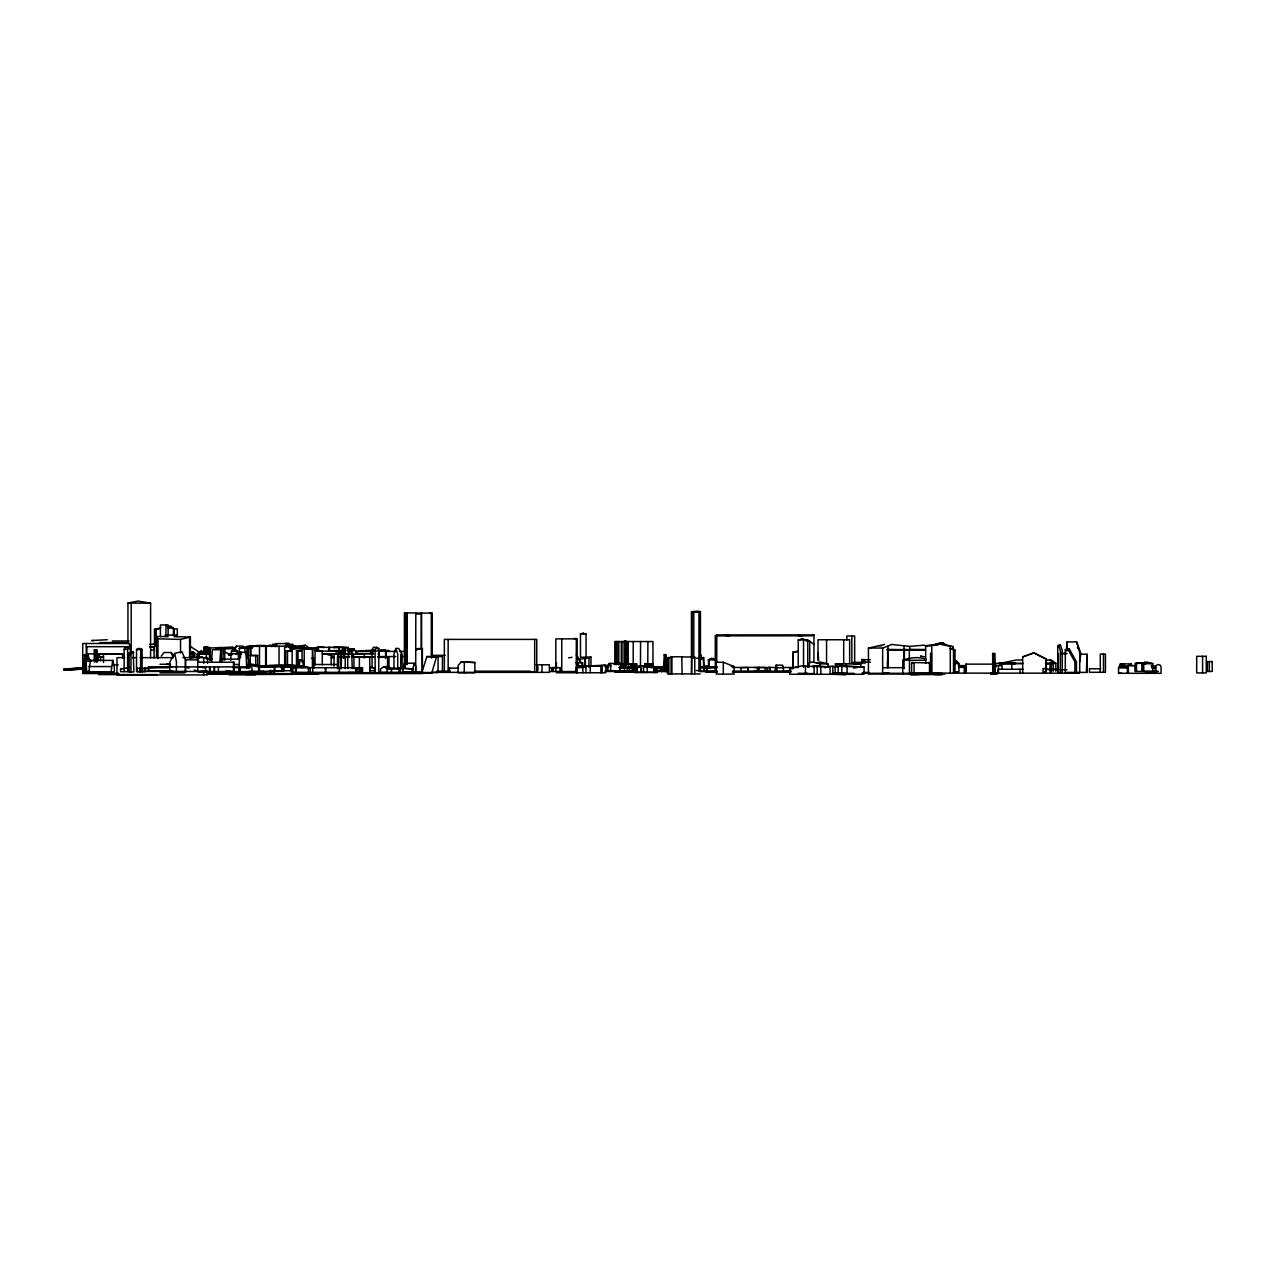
<?xml version="1.0" encoding="UTF-8"?>
<svg xmlns="http://www.w3.org/2000/svg" width="1276" height="1276" viewBox="0 0 1276 1276"><rect width="100%" height="100%" fill="white"/><g stroke="black" fill="none" stroke-linecap="round" stroke-linejoin="round"><path stroke-width="1.5" d="M1135.815 665.721L1128.303 665.721L1128.303 673.297L1128.303 665.753L1131.27 663.903L1132.083 665.721M312.429 667.412L312.429 648.814L311.057 648.463L312.716 648.942L312.716 667.412M776.111 665.163L776.909 667.699L783.4 667.699L782.587 665.163L776.111 665.163L775.936 671.048L790.721 670.969M1066.465 650.76L1066.816 641.924L1076.625 641.924L1080.549 652.53L1080.549 656.502M1079.017 649.117L1077.582 646.804L1079.017 649.037M1079.703 661.957L1080.214 654.221L1086.929 654.221L1087.264 672.404L1065.301 672.404L1065.301 649.691L1069.416 649.085L1076.466 661.893L1076.466 672.404M1086.929 654.221L1086.434 672.404M343.435 658.241L343.707 654.301L342.494 654.062M665.45 657.81L665.737 654.604L664.302 654.604L663.488 667.858M211.433 662.451L212.374 649.707L220.764 649.707L219.807 662.451M206.696 652.451L207.43 647.251L204.894 647.123L204.894 652.451M248.692 668.496L248.692 659.309L245.965 652.355L239.872 652.291L238.851 671.591M576.337 672.755L576.337 667.268L582.877 667.444L582.877 672.755M620.439 667.109L619.769 671.447L619.769 667.109L632.864 667.109L632.864 671.447M205.181 652.451L205.994 647.251L205.994 653.009M142.992 671.495L136.532 671.463L136.532 649.5L138.302 648.575L140.711 648.575L140.551 671.463M340.612 651.207L338.746 654.125L341.553 651.111L341.186 668.72M403.025 669.501L404.364 663.217L414.142 663.217L415.641 665.976L415.641 671.926L402.69 671.926M412.323 671.383L414.142 663.217M274.882 671.304L274.882 665.514L281.741 665.514L282.682 666.806L282.682 671.304L248.852 671.304M281.661 671.304L281.741 665.514M88.826 671.83L90.452 660.394L112.735 660.394L114.33 666.726L114.33 671.83L82.86 671.639L82.86 661.223L85.46 658.432M111.076 671.83L112.735 660.394M138.047 649.5L138.302 648.575M257.656 664.589L257.656 655.529L251.005 655.529L251.005 646.246L290.29 646.246L290.29 651.111M306.766 647.969L303.879 648.288M422.26 671.08L426.902 656.566L442.453 656.566L442.453 671.208M402.115 668.624L402.115 654.062L398.702 648.431L395.847 648.463L393.965 654.078L393.965 668.624M1155.29 672.229L1155.657 666.901L1151.367 666.455M298.026 663.026L299.126 659.851L303.066 660.665L303.066 667.539M300.163 659.851L299.062 666.901L295.043 665.594M234.959 649.468L236.65 651.366L234.959 649.468L236.379 646.135L243.158 646.119M277.466 646.533L276.142 646.023M560.483 667.986L560.786 671.399M1142.179 671.463L1142.179 663.664L1144.763 663.153M560.786 667.731L553.018 667.492L552.715 671.399M1122.258 664.876L1123.662 665.019L1122.067 663.967L1120.838 666.678L1127.394 666.742L1127.474 667.922L1118.542 667.922L1118.542 673.297L1161.064 673.297L1161.064 666.614C1158.48 661.303 1155.163 668.433 1151.367 665.881M1151.223 663.664L1149.118 663.153M1118.542 667.922L1120.328 663.967L1122.067 663.967M156.485 657.507L156.549 636.517L168.161 636.644M131.412 651.797L129.115 652.897L129.115 671.958L133.884 671.958L133.183 651.797L130.965 652.722L130.965 671.958M1144.444 662.818L1144.923 661.813L1145.385 662.946L1134.986 663.632L1134.986 671.431L1158.018 671.431L1144.381 671.431M360.295 653.551L371.874 653.376M429.725 613.309L430.427 613.309M372.05 667.22L372.05 649.899L373.389 647.347L376.532 647.347L378.717 648.479L378.717 673.01L372.05 673.01M375.112 673.01L375.112 650.01L376.532 647.347M185.594 660.091L181.878 651.637L174.7 653.408L169.868 661.781L169.868 671.654L186.344 671.654M124.139 671.607L124.139 649.325L125.303 647.442L128.78 647.442L130.375 649.309M127.616 671.607L127.616 649.34L128.78 647.442M234.226 651.366L235.422 649.468M1057.74 646.246L1060.404 645.082L1057.74 646.246L1057.884 673.17M203.666 653.121C198.099 649.404 204.686 651.988 199.088 654.189L199.088 658.161M272.649 646.565L273.558 645.241L271.341 646.565M1077.375 647.761L1077.997 646.852M149.467 646.757C153.758 647.682 153.71 646.071 154.252 647.985M958.946 663.552L956.282 660.697L954.177 663.552L958.946 663.552L958.946 671.798L953.81 671.798M161.254 656.135L163.998 652.514L171.159 652.514L173.903 656.135M378.701 651.302A42.491 0.845 -3.7 0 0 378.781 651.207L378.19 650.904M643.582 672.5L643.582 667.061L648.974 666.375C643.949 665.578 632.051 664.365 634.539 672.5L657.491 672.5L657.491 667.284L651.94 666.279L653.264 666.598L651.254 666.375L652.052 666.55L651.254 667.523L652.052 667.523L651.605 664.046L653.264 664.03L653.264 667.523L666.487 667.492L665.737 654.604M583.212 633.39L586.051 633.981L586.051 657.395M316.799 651.302L318.649 649.133L314.678 649.133M696.377 670.538L700.428 670.538L700.428 611.619L691.448 611.778L691.448 656.821M461.338 661.845L458.068 665.514L458.068 672.851L474.879 672.851L474.879 662.531L461.338 661.845L474.879 662.531M100.644 657.124L98.97 655.242L96.178 657.124L100.644 657.124L100.644 660.761M231.45 655.242L231.45 651.366L236.379 646.135M132.05 652.897L133.183 651.797M199.12 654.189L202.087 651.605M206.01 658.161L206.983 651.079L202.055 651.573M953.81 650.744L952.949 646.485L941.592 643.886L935.005 645.034L942.948 642.833L946.01 644.89M290.497 648.575L294.07 645.688L297.531 647.538M197.126 658.161L197.126 654.189L201.114 650.967M691.448 673.903L691.656 656.965L691.656 673.903M238.66 658.352L239.521 648.001L252.122 648.128M422.388 648.591L417.396 648.591L415.689 649.803L422.388 648.591L422.388 672.165L415.689 672.165L415.816 612.99L404.986 612.879L404.986 667.38M245.805 647.745L246.667 647.139M285.314 646.629L286.669 645.672L294.07 645.688M397.155 669.246L397.937 668.209L412.595 668.847L412.595 672.229M232.009 647.825L232.79 647.267L233.269 649.197M248.676 647.761L249.602 647.139M223.603 652.929L224.688 652.195L230.86 654.524M682.086 673.903L681.815 656.965L691.656 656.965M399.037 672.229L399.037 668.895L391.461 668.895L388.255 666.614L383.916 666.614L380.519 668.895L380.519 672.229L412.914 672.372M378.765 651.079L385.256 649.947M229.122 647.809L229.951 647.267M251.181 654.939L250.287 655.529L257.656 655.529M398.016 668.289L399.659 668.13L399.659 669.246L401.43 668.209L412.595 668.847M715.294 672.197L715.294 635.863L716.745 634.906L813.976 634.906L813.913 661.925M221.769 649.149L224.002 647.682L235.294 647.682M700.173 673.903L667.46 673.903L667.46 658.241L671.926 656.773L682.086 656.773M693.235 658.129L694.782 657.14L694.782 673.903M1131.27 663.903L1124.108 663.903L1120.838 665.96L1127.394 665.96L1127.474 673.297L1128.351 665.721M705.867 667.364L716.506 666.79M813.976 634.906L812.525 635.799L715.294 635.863M911.622 673.106L911.622 662.499L912.579 662.85M713.013 658.4L715.357 659.915L711.593 658.4L708.993 659.915L708.993 667.699M930.555 673.106L930.555 653.28L931.416 653.153L931.416 673.106M392.338 668.847L393.311 668.289M83.004 669.039L63.8 670.299L63.8 669.15L83.004 667.89M237.655 654.157L238.452 653.727L238.452 659.517M263.781 646.438L264.85 645.895M238.452 653.727L230.86 653.727L228.452 654.939L231.849 654.843M700.54 658.894L703.65 657.539L703.65 667.603M699.519 659.58L703.65 657.539M691.448 611.778L700.428 611.619M310.004 667.811L291.726 664.924L266.54 666.71M708.706 667.109L708.387 659.915L711.593 658.4M235.534 653.806C236.427 652.195 241.116 654.652 238.07 654.062M236.347 653.775L240.765 651.861L241.451 653.057M241.26 653.886L239.569 654.62L239.569 658.304M578.698 659.357L588.954 657.969L588.954 667.268M291.199 648.942L295.394 646.804L304.214 648.91L312.716 648.942M355.892 656.996L352.91 656.933M853.086 662.404L870.423 662.148M1046.368 669.31L1046.288 659.102L1033.943 652.849L1022.666 656.917L1022.666 673.186M945.117 674.015L868.43 674.015L868.43 648.064L882.641 648.033L887.968 646.071L887.968 667.683M652.052 664.254L650.553 664.381L650.553 666.391L652.052 666.55M1022.666 656.917L1033.943 652.849M266.987 646.198L269.874 645.13L274.34 646.406M1147.618 662.276L1142.419 663.823M156.549 636.517L157.969 638.845L180.538 639.404L190.379 637.043L190.379 658.687M816.863 663.057L820.005 661.973L827.933 663.871L827.933 666.806L824.806 667.811M835.413 674.286L839.018 673.042M902.802 674.015L902.802 660.25C910.139 657.571 919.119 656.358 926.408 659.485M990.67 673.106L996.987 672.691L996.987 673.84L995.12 674.318L990.67 674.254L990.67 673.106L996.987 672.691M990.67 674.254L996.987 673.84M274.436 666.566L273.925 674.35M160.856 627.68L155.768 629.18L156.358 634.97M167.587 627.266L170.825 626.293L173.408 628.095L173.408 635.097M590.963 665.753L590.963 657.028L580.468 657.268L580.468 633.981L583.467 633.103M246.587 646.342L270.831 646.294M650.553 664.381L650.553 666.391M798.25 667.428L798.25 639.898L803.146 639.021M191.129 657.826L192.309 657.491M935.882 644.795L938.131 644.189M1069.416 649.085L1065.301 649.691M861.635 666.582L864.059 667.125L864.059 674.286L789.685 674.286L789.685 668.624L801.934 665.785L814.12 666.566L814.12 674.286M812.318 666.535L815.571 665.785L827.933 666.806M837.008 666.885L841.793 665.785L860.79 666.806L860.79 663.903L853.485 663.823M127.951 643.503L127.951 603.054L138.127 601.076L150.6 603.181L150.6 657.89M868.43 648.064L884.555 644.46M288.567 645.863L295.761 645.863L296.877 647.012L305.283 645.305L308.026 646.996L308.058 648.974M792.763 652.355L797.994 651.286L792.763 652.355L792.763 667.22M590.262 672.739L590.262 666.2L605.861 665.274L605.861 672.739L556.384 672.739M590.262 666.2L602.144 665.928L602.144 672.739M925.69 663.345L925.69 645.784L937.318 644.141M1023.065 663.584L999.14 663.552L1016.254 659.995L1022.22 659.995M130.375 671.607L120.55 671.702L120.55 669.134L129.673 667.332M296.351 646.438L305.283 645.305M692.74 611.507L698.323 611.348M938.243 644.476L933.713 645.066M634.539 667.523L646.342 665.53L650.68 666.391M853.564 668.066L860.79 666.806M590.963 657.028L588.954 657.969M380.551 650.074L382.194 649.978M205.962 670.602L198.434 671.591L194.925 670.251M235.342 648.671L225.262 648.83M239.011 648.383L250.383 648.064L249.633 648.415M280.672 667.444L284.085 667.029L284.085 670.857L277.386 670.857M322.286 664.844L322.286 650.935L316.225 651.079M129.115 652.897L133.884 652.706M339.496 647.474L342.829 647.347M1055.826 671.272L1055.826 663.392L1045.634 663.632M887.968 646.071L891.573 644.46L909.772 646.406L923.904 645.178L927.126 646.438M999.14 663.552L1004.053 663.329M122.464 653.998L122.719 657.89M337.741 647.155L333.371 647.49L339.161 647.506M373.517 651.175L370.933 651.35L370.933 653.838M329.575 650.744L342.08 650.553L329.575 650.744L329.575 647.267M356.084 651.334L372.847 650.521M373.214 650.888L357.886 651.478M766.238 667.651L769.412 667.507L769.412 671.001L754.451 671.016M378.765 651.302L385.591 650.888A64.231 1.276 -3.6 0 0 384.108 650.6M643.582 667.061L654.524 667.507L654.524 672.5M644.699 667.188L644.699 663.648L653.264 664.03M708.818 667.236L703.905 667.476L708.164 667.476M864.968 663.6L864.49 659.692L870.264 659.724M82.956 667.779L63.8 669.15M82.956 668.943L63.8 670.299M931.767 673.106L931.767 645.146L938.721 643.886L951.226 646.565M656.231 667.523L657.491 667.284M645.241 667.268L645.241 663.791L646.166 663.743L646.166 667.252M925.69 645.784L929.502 645.608M225.086 673.489L213.555 673.042L213.555 671.894L216.569 671.798M213.555 673.042L231.434 673.489L231.434 672.324L222.534 671.846M192.166 657.411L192.166 651.717L194.829 653.2L194.829 657.076M1143.743 663.807L1152.786 663.568L1152.786 671.367M338.746 653.695L341.553 653.695A5.87 2.121 49.2 0 0 342.542 653.727L343.707 653.695L343.707 658.241M555.586 667.986C561.296 667.699 544.868 667.507 553.066 668.114L553.066 671.479M909.294 659.166L909.294 649.548L924.94 649.628L887.187 649.548L904.03 649.899M1033.767 652.849L1046.288 659.102M734.083 666.519L723.285 662.292L716.299 662.292L716.299 674.095L734.083 674.095L734.083 666.519L731.18 666.566M381.364 650.776L379.163 650.824L379.163 657.81M353.93 668.608L353.93 656.741L351.713 651.813L349.943 651.829L347.726 656.741L347.726 668.608M582.877 667.444L577.087 667.492M934.415 674.573L942.055 674.573L942.055 673.425L910.649 673.441L910.649 674.605L918.72 674.605M127.951 603.054L150.6 603.181L148.59 603.181M249.41 648.415L248.182 648.415M351.41 654.189L352.24 654.285M664.302 654.604L665.115 657.587L666.487 657.587M605.861 665.274L585.955 666.008L602.144 666.008M999.14 663.345L1015.6 663.584M864.059 667.125L835.892 666.184L838.173 666.694L838.173 674.286M703.172 667.651L710.891 667.539M93.866 640.552L91.744 640.552L107.232 639.707M129.37 643.503L129.817 646.693M290.29 648.718L294.963 648.91M94.264 661.861L94.264 650.042L97.151 650.329L97.151 662.005M345.557 657.012L343.738 657.012L349.417 656.901M166.725 664.365L170.617 664.636M169.868 664.445L167.188 664.254M910.649 674.605L942.055 674.573M421.24 614.043L415.848 614.043L415.721 613.102L421.096 613.102L421.24 614.043L421.24 649.181M167.268 626.293L170.825 626.293M168.113 628.095L173.408 628.095M158.99 628.988L154.46 628.988L154.46 644.476M173.408 628.877L177.316 628.877L177.316 636.644M580.468 633.981L586.051 633.981M164.955 635.097L177.476 635.097M729.202 635.623L725.023 635.273L729.202 635.863M797.851 635.48L802.062 635.863M173.999 636.644L190.379 637.043M574.072 638.574L577.087 638.574L577.087 672.755M576.258 638.877L555.826 638.877L555.826 671.543M804.965 639.739L807.341 639.739L813.913 644.396M112.272 640.967L129.051 640.967M806.193 641.046L809.734 641.046L809.734 662.116M99.991 642.578L127.074 642.578M942.948 642.833L939.774 642.833L933.139 645.576M285.026 643.391L288.886 643.391L288.886 647.203M153.439 644.045L155.497 644.667L153.439 644.364M154.667 644.364L157.379 645.082M149.563 644.364L156.087 644.157M272.266 644.316L276.78 644.316M287.435 644.316L293.081 644.316M256.444 645.465L265.264 645.465M879.563 645.8L881.493 645.8M157.123 646.294L154.077 646.294L154.077 657.89M302.763 646.565L294.453 646.645M86.274 646.693L130.391 646.693L130.375 654.875M317.485 647.044L323.945 647.363L317.485 647.044L317.485 650.919M150.44 647.299L154.348 647.299M232.79 647.267L208.801 648.001M243.939 647.331L249.905 647.331M317.341 647.331L348.316 647.347L348.316 654.428A201.273 8.406 6 0 0 349.991 654.444M290.497 647.873L294.006 647.873M304.677 647.873L318.569 647.857M215.644 648.32L224.688 648.32L224.688 660.17M291.199 648.431L304.214 648.91L304.214 667.492M346.817 648.75L354.25 648.846L354.25 649.978M136.532 649.5L142.083 649.5L142.083 671.463M94.264 650.042L97.151 650.329M347.535 649.978L354.25 648.846M887.187 649.899L924.94 649.899M150.68 650.122L154.077 650.122M954.99 650.122L950.269 648.511L954.99 650.122L954.99 673.106M287.403 650.68L290.386 650.68M365.127 650.473L372.704 650.473M377.68 650.473L381.46 650.473M385.192 650.473L388.941 650.473M296.495 667.46L296.495 650.632L302.045 650.983L302.045 662.037M346.96 650.616L355.813 650.616L355.813 654.428M223.603 651.031L224.688 651.031M292.124 651.111L285.696 651.111L285.696 666.136M296.495 650.632L302.045 650.983M231.45 651.366L237.751 651.366M322.381 651.127L342.494 651.127M395.719 651.414L386.086 651.414L386.086 657.284M399.563 651.414L405.736 651.414M192.166 651.717L194.829 653.2M356.163 651.956L357.886 651.956M992.744 673.186L992.68 653.456L994.594 653.456L994.945 671.926L992.68 671.926M342.494 653.695L343.707 653.695L341.553 651.111M86.848 653.966L95.174 653.79M98.858 653.966L122.719 653.998M356.594 653.838L373.581 653.838M377.935 653.838L379.163 653.838M197.126 654.189L210.317 654.189L209.376 653.503L209.615 660.155M330.42 654.125L341.107 654.125M351.283 654.237L364.33 654.237M228.452 654.508L231.849 654.508M237.687 654.508L241.052 654.508M245.853 654.413L247.544 654.413L247.544 658.272M329.942 654.636L327.103 654.397L331.186 654.636L331.186 664.876M433.106 655.322L445.18 655.322M378.414 656.566L395.815 656.566M401.414 656.566L405.529 656.566M103.547 656.949L98.858 656.949L98.954 653.79M189.47 656.885L194.43 656.917M200.492 656.917L202.406 656.917M349.656 656.869L337.486 656.853L337.486 668.72M352.447 656.996L373.98 656.949L356.817 656.949M378.143 656.901L389.005 656.901L389.005 668.736M189.47 657.108L192.293 657.108M377.856 656.981L387.537 656.981L387.537 668.752M422.133 648.766L422.26 672.516L438.051 672.516L438.051 657.124L426.902 656.566M190.682 657.236L194.255 657.491M331.186 657.443L334.057 657.443M124.745 657.65L116.961 657.65L116.961 674.924L207.525 674.924L207.525 671.096M132.417 657.65L136.42 657.65M140.201 657.65L173.392 657.65M182.931 657.65L207.525 657.65L207.525 663.408M311.408 658.368L314.024 658.368L314.024 667.938M206.776 659.134L212.406 659.134M221.785 659.134L239.011 659.134M861.954 663.504L861.954 659.58L863.007 659.58L863.007 663.504M708.387 659.915L715.357 659.915M1046.033 659.995L1051.695 660.186L1055.826 663.392M902.802 660.25L925.69 660.25M302.045 660.665L303.066 660.665M956.282 660.697L955.421 660.697L957.526 663.552M82.86 661.223L91.744 661.223L86.752 657.028M197.716 662.228L234.21 662.228L234.21 671.591L233.476 666.901M575.396 662.563L582.701 662.563L582.701 666.726L578.937 666.024L590.022 666.024M1136.246 671.431L1136.246 662.962L1145.385 662.946M609.402 663.424L620.439 663.424L620.439 671.447M1023.049 663.392L1011.82 663.392L1011.82 669.246M1045.491 663.361L1053.29 663.361L1053.29 671.272M1136.246 663.01L1145.609 663.536M613.517 663.855L636.804 663.855L636.804 667.635M809.064 667.284L809.064 663.057L812.19 661.973L820.117 663.871L827.933 663.871M835.413 667.252L835.413 663.775L842.623 663.775M835.413 663.775L860.79 663.903M999.14 663.632L1015.6 663.345L995.743 663.345L995.743 667.284M1142.179 663.664L1145.8 663.664M992.744 664.142L965.868 664.142L965.868 673.186M159.963 664.254L169.868 664.254M235.055 664.509L238.803 664.509M247.624 664.509L251.005 664.509M313.114 664.509L337.933 664.509M622.847 664.429L636.15 664.429L636.15 667.763M112.623 664.892L118.237 664.892M536.064 664.796L549.382 664.796L549.382 672.356L432.389 672.356M270.065 665.259L293.528 665.402M266.11 665.562L269.714 665.562M958.372 665.609L966.012 665.609M994.514 665.609L1002.075 665.609L1002.075 669.246M274.803 665.865L281.661 665.865M830.054 674.286L830.054 667.125L812.94 666.311L814.12 666.566M260.639 666.694L266.445 666.646M270.305 666.407L292.683 666.407L292.683 674.35L245.981 674.51M828.236 666.184L838.173 666.694M111.076 666.566L88.826 666.566M269.475 670.713L291.056 670.745L291.056 666.854L258.629 666.694L258.629 671.304M148.112 666.901L249.633 666.901M281.294 666.854L291.056 666.854M604.92 666.854L608.843 666.854M653.137 667.045L664.317 667.045M701.672 666.997L716.697 666.822M667.811 667.109L661.478 667.109L661.478 671.591M702.901 667.077L717.271 667.252M369.976 667.444L375.048 667.811L369.976 667.444L370.088 670.761L375.048 670.761M631.126 667.571L631.62 667.683M635.592 667.38L639.435 667.38M701.656 667.523L717.224 667.555M732.647 667.46L765.249 667.348L765.249 671.096M782.427 667.507L798.457 667.444M233.604 667.715L250.16 667.715M622.959 667.715L631.652 667.954L628.414 666.184L630.472 667.715M699.519 667.603L716.937 667.603M740.064 667.763L747.034 667.46M754.451 667.619L767.163 667.619L767.163 671.016M882.641 667.683L904.365 667.683M458.658 668.114L449.056 668.114L449.056 672.213M1151.67 667.97L1155.29 667.97M389.563 668.289L401.43 668.209M655.577 668.289L661.319 668.289M789.685 668.624L793.178 668.624M1045.698 668.56L1043.018 668.56L1043.018 672.021L1045.698 672.021M397.155 668.752L400.393 668.752M1100.678 668.752L1089.465 668.752L1089.465 672.293L1105.431 672.293L1105.431 654.094L1100.279 654.094L1100.279 672.293M148.766 669.007L144.443 668.225L144.443 671.399L254.721 671.591M1023.065 669.246L998.071 669.262L998.071 673.186M1058.283 669.278L1045.921 669.31L1050.93 669.74L1050.93 673.186M1050.547 669.549L1059.16 669.549M1061.52 669.804L1066.991 669.804M147.888 670.745L172.547 670.745M617.712 670.905L632.274 670.793M655.577 670.841L665.705 671.001M436.615 671.208L450.109 671.208M474.704 671.192L530.306 671.192M604.92 671.064L615.431 671.064M615.845 671.224L617.361 671.224M622.847 671.096L635.257 671.096M699.025 671.144L716.937 671.176M732.647 671.096L775.25 671.16L775.25 667.46L768.535 667.46L769.412 667.507M786.558 671.128L791.04 671.128M85.827 671.575L90.309 671.575M550.403 671.479L576.258 671.543L576.337 638.574M635.432 671.431L607.504 671.447L607.504 666.04L609.115 663.6L610.71 666.04L609.115 663.6L607.759 666.04L607.759 671.447M656.885 671.431L667.811 671.591M699.742 671.591L717.271 671.399M449.838 671.75L444.351 671.75L444.351 639.404L536.749 639.404L536.749 671.75L474.465 671.75M104.6 672.053L84.407 671.894L84.407 654.556L84.902 657.826M211.433 672.117L221.705 672.117M198.976 672.324L259.937 672.324M614.825 672.213L652.961 672.213M705.867 672.197L717.271 672.197M732.376 672.197L790.976 672.197M1146.247 672.229L1155.657 672.229M207.541 672.627L215.676 672.627M231.02 672.627L238.819 672.627M347.726 672.564L353.93 672.564M415.561 672.436L421.24 672.436M862.943 672.452L869.227 672.452M1057.74 672.5L1062.27 672.5L1062.27 650.345L1060.404 645.082M159.963 672.883L184.701 672.883M206.776 672.659L215.915 672.659M298.026 672.707L303.066 672.707M337.486 672.675L389.005 672.675M423.042 672.771L427.285 672.771M241.579 673.154L245.199 673.154M264.387 673.106L266.54 673.106M291.199 672.962L312.716 672.962M836.306 673.122L832.287 673.122L832.287 674.286L845.924 674.541L845.924 673.393L840.9 673.154L836.306 673.122L836.306 674.286L845.924 674.541M884.571 673.17L889.117 673.17M909.469 673.106L1079.56 673.186M106.706 673.409L118.237 673.409M231.674 673.265L235.709 673.265M241.419 673.361L272.665 673.265M337.773 673.202L340.198 673.202M399.149 673.218L431.99 673.265M798.25 673.313L807.772 673.313M838.284 673.361L854.314 673.361M861.954 673.297L910.139 673.297M118.891 673.521L82.701 673.521L82.701 643.503L129.386 643.487M214.32 673.648L422.691 673.568M804.406 673.6L813.913 673.6M1118.542 673.297L1121.764 673.297M106.706 673.84L118.237 673.84M206.393 673.888L230.972 673.888M234.21 673.712L261.054 673.712M207.494 674.095L230.86 674.095M277.482 674.175L318.649 674.175M98.491 674.573L157.411 674.573M229.122 674.829L255.471 674.829M798.25 639.898L802.445 639.898M801.296 639.021L807.772 640.058L807.772 667.46M99.273 653.982L121.97 654.014M691.448 657.14L694.782 657.14M667.46 658.241L669.629 658.241M1045.634 663.616L1053.29 663.632L1050.004 659.995M270.815 666.056L261.117 666.247L272.41 666.598L270.815 666.407M623.262 667.97L622.018 667.922M383.916 666.614L387.091 668.895L391.461 668.895L391.461 672.229M120.55 669.134L121.555 669.134M242.073 647.426L252.648 647.458M124.139 649.325L127.616 649.34M625.08 667.922L631.652 667.954M400.393 672.229L400.393 668.608L399.037 668.895M271.613 646.087L272.984 646.087M696.377 658.209L698.674 658.256M1146.661 662.276L1152.691 663.568M911.622 662.499L929.502 662.898L929.502 673.106M618.812 667.635L622.21 667.651L622.018 665.211M375.463 648.447L378.717 648.479M347.566 654.349L343.707 654.301M252.696 646.31L248.995 646.262L252.504 647.554M1050.93 669.74L1050.387 673.186M405.72 613.134L406.932 613.15L406.932 664.605M323.96 654.03L329.942 654.397M304.454 648.511L312.429 648.814M213.555 671.894L217.399 672.037M372.05 649.899L375.112 650.01M861.954 659.58L864.968 659.66M260.639 666.455L267.513 666.758M289.237 665.992L296.463 666.359M300.051 666.519L301.838 666.614L280.656 665.546M904.03 649.548L909.294 649.899M644.699 663.648L646.166 663.743M218.34 647.506L221.785 647.73M840.533 673.186L843.277 673.393M650.68 664.349L645.241 663.791M344.951 653.695L352.654 654.349M315.028 650.266L322.286 650.935M291.981 647.666L304.214 648.91M650.01 667.523L650.01 666.678L655.625 667.507L655.625 672.5M352.926 655.178L352.176 654.189M322.286 653.663L331.186 654.636M304.932 667.093L310.004 667.667M197.716 666.901L205.245 667.89M225.948 670.602L233.476 671.591L233.476 662.228M958.675 666.375L964.417 667.364L959.552 667.38L959.552 665.609M656.231 667.348L657.076 667.507L657.076 672.5M650.01 666.678L654.524 667.507M703.236 665.944L707.941 665.944L708.706 667.635M260.527 666.901C258.326 662.707 242.185 667.444 251.181 664.892L259.475 666.901L259.475 671.304M257.529 666.535C250.543 666.455 255.806 663.488 252.026 664.445L250.798 664.238L254.195 665.673M924.542 656.885L920.522 655.96L921.144 656.486M438.051 657.124L436.583 656.566L431.926 672.516M185.403 666.901L188.928 668.241M194.207 670.251L197.716 671.591L197.716 659.851M190.156 646.326L198.37 651.621L198.498 653.009M928.258 662.356L929.502 662.898M703.539 666.822L704.288 671.399L703.315 657.523M1120.328 663.967L1121.764 664.892M198.498 651.924L200.109 653.009M140.711 648.575L142.083 649.5M154.667 644.157L156.007 645.082M783.48 667.46L783.4 671.048M236.251 650.234L237.208 651.366M201.305 650.999L202.9 653.121M281.916 666.981L281.916 671.304M274.882 665.514L275.744 666.694M206.537 651.031L208.801 654.189L208.801 647.251L203.697 647.251L203.697 652.451M992.68 653.456L993.047 671.926M298.137 646.9L298.871 647.985M1067.821 649.085L1074.886 661.893L1074.886 672.404M580.5 662.563L576.385 654.795L583.084 666.024M87.9 657.044L90.006 661.223M651.637 666.598L652.052 667.523M1124.108 663.903C1124.571 666.168 1124.826 663.648 1122.832 664.413L1123.534 666.152M245.917 653.551L246.284 654.413M97.869 655.242L98.651 660.761M171.159 652.514L172.563 656.135M87.486 653.966L88.857 657.523M1058.506 645.082L1060.372 650.345L1060.372 672.5M395.847 648.463L397.729 654.062L397.729 668.624M400.712 654.285L400.712 668.672M1076.625 641.924L1079.703 652.53L1079.703 672.42M701.784 659.166L700.141 653.456L701.449 659.166M174.7 653.408L176.407 661.781L176.407 671.654M239.872 652.291L240.606 657.555M220.764 649.707L221.705 662.451M245.965 652.355L246.731 668.496M351.713 651.813L352.24 668.608M818.586 660.617L818.203 652.929L818.203 660.25M1066.816 641.924L1067.167 650.76M887.474 661.75L887.633 667.683L887.633 649.548M1209.329 661.574L1209.329 671.463M1202.582 656.311L1202.582 672.93M1155.657 665.976L1155.657 673.297M1143.727 663.823L1143.727 671.367M1142.419 663.153L1142.419 671.463M1136.469 663.536L1136.469 671.383M1103.485 654.094L1103.485 672.293M1058.33 653.647L1058.33 673.186M1051.36 663.361L1051.36 671.224M1050.036 663.392L1050.036 671.224M1045.921 659.102L1045.921 673.186M1045.475 668.56L1045.475 672.021M1020.05 669.262L1020.05 673.186M998.438 665.609L998.438 673.186M995.12 673.154L995.12 674.318M994.594 653.456L994.594 671.926M992.441 672.564L992.441 673.712M966.139 664.142L966.139 673.186M964.608 665.609L964.608 673.186M964.417 665.609L964.417 673.186M954.177 650.441L954.177 673.106M953.874 671.543L953.874 673.186M953.507 650.122L953.507 673.106M950.269 646.629L950.269 673.106M938.227 673.425L938.227 674.573M914.079 662.818L914.079 673.106M909.772 646.406L909.772 649.899M909.469 660.25L909.469 674.015M904.365 649.548L904.365 660.426M904.03 646.135L904.03 668.449M882.641 648.033L882.641 674.015M854.665 663.68L854.665 636.006L846.897 636.006L846.897 639.962M851.858 636.006L851.858 663.68M849.641 663.632L849.641 639.755L817.996 639.755L817.996 659.66M847.105 667.125L847.105 674.286M846.339 663.903L846.339 666.806M843.691 639.755L843.691 663.632M841.825 665.928L841.825 674.286M835.11 666.694L835.11 674.286M832.797 666.184L832.797 674.286M826.561 639.755L826.561 663.632M820.851 667.125L820.851 674.286M820.117 663.871L820.117 666.806M817.198 666.311L817.198 674.286M805.459 666.566L805.459 674.286M803.545 640.058L803.545 667.444M793.098 652.355L793.098 667.22M776.909 667.699L776.909 671.048M770.225 667.46L770.225 671.16M758.917 667.348L759.108 671.096M757.561 667.539L757.561 671.224M748.167 667.603L748.167 671.224M747.848 667.539L747.848 671.224M741.117 667.587L741.117 671.224M723.285 662.292L723.285 674.095M716.745 634.906L716.745 662.388M706.872 666.79L706.872 671.399L706.138 667.252M700.157 667.603L700.157 671.176M699.886 611.619L699.886 670.538M698.961 611.651L698.961 670.538M693.793 611.698L693.793 656.821M691.975 611.778L691.975 656.821M671.926 656.773L671.926 673.903M671.08 657.315L671.08 673.903M668.879 657.315L668.879 673.903M666.008 667.428L666.008 671.431M665.705 667.109L665.641 671.591M665.115 657.587L665.115 667.412M664.971 667.428L664.971 671.431M664.461 667.428L664.461 670.969M663.903 667.428L663.903 670.969M661.893 667.109L661.893 671.591M660.266 668.289L660.266 670.841M653.79 667.492L653.79 672.5M652.961 666.471L652.961 641.541L614.825 641.541L614.825 664.557M647.905 641.541L647.761 667.523M647.171 667.523L647.171 672.5M641.445 666.088L641.445 672.5M641.11 666.12L641.11 672.5M640.552 641.541L640.488 666.471M637.266 666.79L637.266 672.5M636.931 666.981L636.931 672.5M635.177 664.429L635.177 667.763M634.938 667.332L634.938 672.5M633.709 664.429L633.709 671.096M633.247 641.541L633.183 664.557M632.083 664.429L632.258 671.447M631.875 664.429L631.875 667.763M630.775 664.429L630.775 667.763M629.562 667.109L629.562 671.447M629.355 667.109L629.355 671.447M628.207 641.541L628.207 664.557M627.154 667.109L627.154 671.447M626.723 641.35L626.723 664.94M626.038 641.35L626.038 664.94M625.639 641.35L625.639 664.94M625.304 664.557L625.304 641.286L624.219 641.286L624.347 667.763M624.618 641.286L624.442 671.447M623.964 664.429L623.932 667.763M623.613 664.429L623.629 667.763M622.943 664.429L622.847 667.763M621.97 641.541L621.97 664.557M621.3 641.541L621.3 664.557M618.796 641.541L618.796 664.557M618.11 641.541L618.11 664.557M616.515 641.541L616.515 664.557M615.845 641.541L615.845 664.557M610.614 663.424L610.71 671.447M600.9 666.2L600.9 672.739M585.955 666.024L585.955 672.739M585.397 658.416L585.397 667.396M585.03 658.56L585.03 667.428M578.459 662.563L578.459 667.651M561.759 638.877L561.759 671.543M560.228 667.715L560.18 671.399M556.384 662.563L556.384 667.651M553.321 668.257L553.321 671.399M551.631 668.145L551.631 671.479M542.013 664.924L542.013 672.356M537.882 666.566L537.882 670.49M534.692 639.404L534.692 671.75M464.289 662.531L464.289 672.851M449.551 668.114L449.551 672.213M448.147 639.404L448.147 671.75M431.99 657.714L431.99 613.038L420.92 613.166M431.798 612.927L431.798 657.65M431.304 613.038L431.304 657.714M421.606 612.927L421.606 647.937M412.387 668.784L412.387 672.229M407.235 612.99L407.235 663.504M406.757 612.847L406.757 664.413M406.31 664.397L406.31 612.815L404.412 612.847L404.412 666.343M405.88 612.799L406.071 664.413M405.624 612.815L405.72 664.605M405.178 612.799L405.098 666.343M404.747 612.847L404.747 666.343M402.881 668.576L402.881 672.229M387.091 668.895L387.091 672.229M385.591 650.218L385.591 658.48M374.331 667.747L374.331 670.761M372.879 651.207L372.879 653.838M369.689 656.949L369.88 672.675M364.33 653.838L364.33 658.113M360.805 667.715L360.805 672.324M360.518 667.715L360.518 672.324M359.369 656.853L359.369 668.72M359.034 667.715L359.034 672.324M357.105 667.715L357.105 672.324M355.621 667.715L355.621 672.324M349.018 649.978L348.619 648.846L348.619 649.978M345.254 647.347L345.254 654.811M345.222 656.869L345.222 668.72M344.249 647.347L344.249 654.811M343.148 647.347L343.148 654.811M342.494 647.171L342.494 652.865M340.341 668.72L340.198 653.073L337.773 653.073L337.773 667.715M339.209 647.267L339.209 650.744M339.145 667.715L339.32 672.324M338.89 647.171L338.89 650.967M338.14 653.073L338.14 667.715M336.082 651.127L336.082 654.125M334.057 654.125L334.057 666.04M332.047 654.125L332.143 658.097M328.682 647.267L328.682 651.063M325.731 667.715L325.731 672.324M325.38 667.715L325.38 672.324M315.028 647.873L315.028 664.955M313.003 658.368L313.003 667.938M312.668 667.715L312.668 672.324M310.228 667.715L310.228 672.324M308.425 667.715L308.425 672.324M301.838 666.168L301.838 667.811M298.026 650.983L298.026 667.555M296.367 667.715L296.367 672.324M295.442 667.715L295.442 672.324M292.411 666.407L292.411 674.35M292.124 648.91L292.124 666.136M290.96 666.566L290.96 670.745M288.551 643.391L288.551 647.203M287.499 651.111L287.499 666.136M286.813 643.391L286.813 647.203M286.303 647.107L286.303 643.598L275.744 643.598L275.744 646.82M284.66 646.246L284.66 665.817M279.061 646.246L279.061 665.817M274.436 670.379L274.436 674.35M270.815 670.379L270.815 674.35M270.305 670.379L270.305 674.35M266.301 646.246L266.301 665.817M265.631 665.817L265.631 646.246L264.754 646.119M263.159 671.001L263.159 674.35M261.117 671.112L261.117 674.35M259.491 646.246L259.491 665.817M255.726 655.529L255.726 664.589M251.93 665.115L251.93 671.304M250.16 648.415L250.287 666.407M248.341 648.128L248.341 665.928M246.938 648.096L246.938 658.145M244.944 648.096L244.944 652.913M240.032 666.901L240.032 671.591M239.936 666.901L239.936 671.591M230.86 653.727L230.86 660.394M224.002 647.682L224.002 653.519M222.997 648.32L222.997 660.218M219.584 671.702L219.584 672.851M218.387 666.901L218.387 671.591M214.448 666.901L214.448 671.591M214.304 666.901L214.304 671.591M210.317 648.001L210.317 660.155M209.902 666.901L209.902 671.591M209.551 666.901L209.551 671.591M207.621 647.251L207.621 654.189M206.457 647.123L206.457 652.451M205.643 666.901L205.643 671.591M204.511 647.251L204.511 653.599M203.729 657.65L203.729 663.408M203.729 671.096L203.729 674.924M198.434 662.228L198.434 659.851L185.403 659.851L185.403 671.591M193.952 653.216L193.952 657.092M193.282 657.284L193.282 653.663L189.821 653.663L189.821 656.885M193.075 651.717L193.075 657.411M189.582 636.644L189.582 657.507M185.562 659.851L185.546 671.591M180.538 639.404L180.538 653.009M174.27 628.877L174.27 635.097M168.113 635.097L168.113 624.953L160.409 624.953L160.409 636.612M165.944 624.953L165.944 636.612M157.969 638.845L157.969 658.623M155.768 628.988L155.768 644.603M148.638 671.399L148.638 668.225L136.979 668.289L136.979 671.734L145.432 671.734L145.432 668.289M142.465 668.289L142.465 671.734M139.945 668.289L139.945 671.734M131.205 603.038L131.205 651.988M103.452 653.998L103.547 662.467M96.386 650.329L96.386 662.005M95.046 650.042L95.046 661.861M87.581 653.79L87.581 659.708M86.848 646.693L86.848 657.874M86.64 671.894L85.843 654.556L85.843 671.894M86.274 643.503L86.274 656.263M84.679 658.161L84.679 661.223M70.706 669.214L70.706 670.363M374.937 651.143A42.491 0.845 -3.7 0 1 376.867 651.111M568.57 657.874A186.2 13.876 -6.2 0 1 571.935 657.315M952.869 646.773A104.106 3.142 13.8 0 1 952.502 646.884M931.193 645.592A40.752 0.941 -11 0 1 929.566 645.975M932.963 644.89A60.498 4.083 -10.5 0 1 935.164 645.178M385.177 649.835A64.869 1.691 -7.2 0 1 384.507 650.042M384.586 649.644A63.944 2.074 -8.3 0 1 383.247 650.026M384.682 649.835A63.816 1.707 -7.3 0 1 385.049 649.851M353.229 654.428A201.273 8.406 6 0 1 351.65 654.444M197.349 656.821L199.279 655.768L197.349 656.821M291.63 645.688L290.099 646.916L291.869 645.672L293.193 646.517L291.63 645.688M172.547 666.71L168.911 667.731L147.888 667.731L172.547 666.71M302.763 646.278L301.423 646.278L304.677 647.554L302.763 646.278M1066.768 653.503L1060.882 653.503L1066.768 653.647M1206.283 656.311L1196.697 656.311L1196.697 672.93L1206.283 672.93L1206.283 656.311M1212.2 661.574L1207.399 661.574L1207.399 671.463L1212.2 671.463L1212.2 661.574M362.528 667.715L291.614 667.715L291.694 672.324L362.528 672.324L362.528 667.715M391.461 668.895L390.504 668.289L391.461 668.895M263.781 666.582L261.357 666.359L263.781 666.582"/></g></svg>
